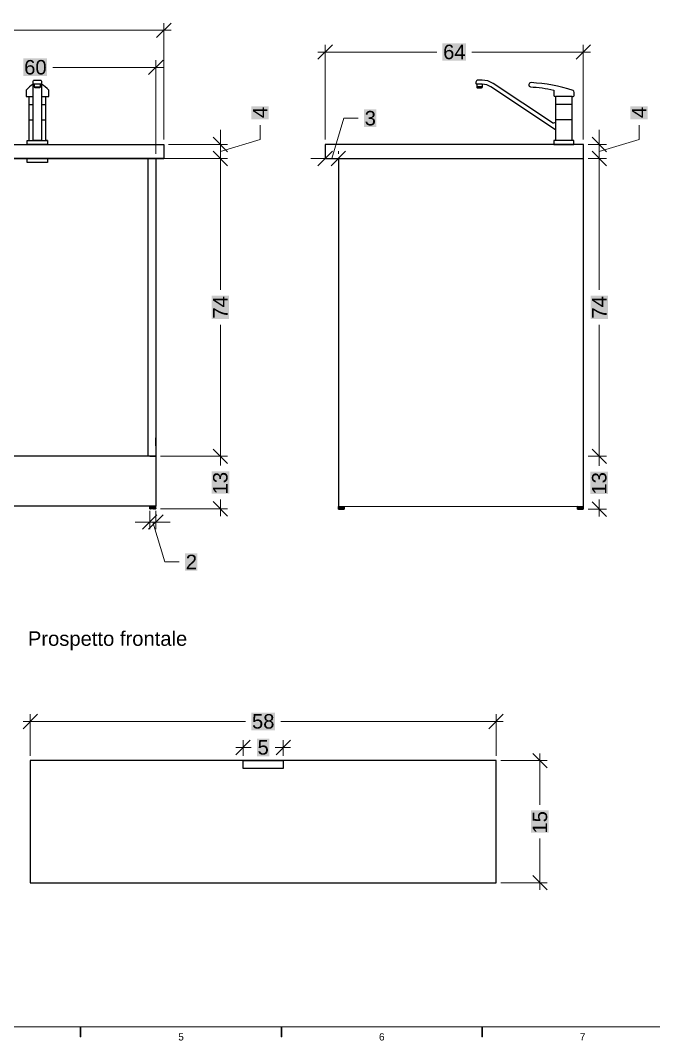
# Model space of a CAD drawing. Header units: centimetres. Extents: x -2268 to 4168, y -1681 to 1458.
# Drawn here: x 2051.8 to 2208.7, y -172.5 to 80.1 of the extents above; entities that cross this region are included whole.
import ezdxf

# ---------------------------------------------------------------- set-up
doc = ezdxf.new("R2010")
doc.units = ezdxf.units.CM
for name, color, linetype in [('PDF72_Geometry', 7, 'Continuous'), ('PDF72_Solid Fills', 7, 'Continuous'), ('PDF72_Text', 7, 'Continuous')]:
    doc.layers.add(name, color=color, linetype=linetype)
doc.styles.add('PDF Arial', font='Arial.ttf')

msp = doc.modelspace()

# ---------------------------------------------------------------- linework, layer by layer
at = {"layer": 'PDF72_Geometry', "lineweight": 9}
for points in [[(1861.7606, -169.1236), (2415.0231, -169.1236), (2415.0231, 229.7153), (1861.7606, 229.7153)], [(2099.5832, 47.6991), (2103.1639, 44.1078)], [(2197.0734, 45.8982), (2192.5238, 45.8982)], [(2193.4927, 47.6991), (2197.0734, 44.1078)], [(2099.5832, -26.0426), (2103.1639, -29.6233)], [(2193.4927, -26.0426), (2197.0734, -29.6233)], [(2103.1639, -27.8329), (2086.5557, -27.8329)], [(2197.0734, -27.8329), (2192.5238, -27.8329)]]:
    msp.add_lwpolyline(points, close=True, dxfattribs=at)
for points in [[(2085.5658, 75.8604), (2089.1465, 79.4411)], [(2087.3561, 50.5847), (2087.3561, 79.4411)], [(2089.1465, 77.6507), (2001.3769, 77.6507)], [(2129.1347, 74.07), (2125.5539, 70.4787)], [(2127.3443, 50.5847), (2127.3443, 74.07)], [(2189.5329, 70.4787), (2193.1241, 74.07)], [(2191.3232, 50.5847), (2191.3232, 74.07)], [(2125.5539, 72.2691), (2154.979, 72.2691)], [(2193.1241, 72.2691), (2163.6991, 72.2691)], [(2087.156, 68.4778), (2059.8689, 68.4778)], [(2083.5753, 66.6874), (2087.156, 70.2681)], [(2085.3657, 47.0988), (2085.3657, 70.2681)], [(2128.9872, 45.8982), (2131.9782, 55.8715), (2135.5589, 55.8715)], [(2101.3736, 47.6464), (2111.2311, 50.5953), (2111.2311, 54.1865)], [(2195.2831, 47.6464), (2205.1406, 50.5953), (2205.1406, 54.1865)], [(2099.5832, 51.1745), (2103.1639, 47.5938)], [(2101.3736, 49.3841), (2101.3736, 52.9648)], [(2193.4927, 51.1745), (2197.0734, 47.5938)], [(2195.2831, 49.3841), (2195.2831, 52.9648)], [(2088.5462, 49.3841), (2103.1639, 49.3841)], [(2101.3736, 49.3841), (2101.3736, 45.8982), (2101.3736, 49.3841)], [(2192.5238, 49.3841), (2197.0734, 49.3841)], [(2195.2831, 49.3841), (2195.2831, 45.8982), (2195.2831, 49.3841)], [(2088.5462, 45.8982), (2103.1639, 45.8982), (2086.5557, 45.8982)], [(2101.3736, 47.6991), (2101.3736, 13.3664)], [(2101.3736, 45.8982), (2101.3736, 42.3175)], [(2127.3443, 45.8982), (2123.7636, 45.8982)], [(2125.5539, 44.1078), (2129.1347, 47.6991)], [(2127.3443, 47.0988), (2127.3443, 47.6991)], [(2130.6301, 45.8982), (2127.3443, 45.8982), (2130.6301, 45.8982)], [(2132.4205, 47.6991), (2128.8398, 44.1078)], [(2130.6301, 47.0988), (2130.6301, 47.6991)], [(2130.6301, 45.8982), (2134.2108, 45.8982)], [(2195.2831, 47.6991), (2195.2831, 13.3664)], [(2195.2831, 45.8982), (2195.2831, 42.3175)], [(2101.3736, -29.6233), (2101.3736, 4.6989)], [(2195.2831, -29.6233), (2195.2831, 4.6989)], [(2101.3736, -26.0426), (2101.3736, -30.1499)], [(2195.2831, -26.0426), (2195.2831, -30.192)], [(2099.5832, -39.049), (2103.1639, -42.6297)], [(2101.3736, -42.6297), (2101.3736, -38.5224)], [(2193.4927, -39.1438), (2197.0734, -42.7245)], [(2195.2831, -42.7245), (2195.2831, -38.5751)], [(2082.0799, -45.9155), (2085.6606, -42.3348)], [(2087.156, -42.3348), (2083.5753, -45.9155)], [(2083.8702, -41.3659), (2083.8702, -45.9155)], [(2085.3657, -41.3659), (2085.3657, -45.9155)], [(2086.5557, -40.8393), (2103.1639, -40.8393)], [(2192.5238, -40.9341), (2197.0734, -40.9341)], [(2083.8702, -44.1252), (2080.2895, -44.1252)], [(2085.3657, -44.1252), (2083.8702, -44.1252), (2085.3657, -44.1252)], [(2084.618, -44.1252), (2087.5773, -54.0037), (2091.158, -54.0037)], [(2085.3657, -44.1252), (2088.9464, -44.1252)], [(2056.067, -91.7065), (2052.4758, -95.2873)], [(2054.2767, -101.9853), (2054.2767, -91.7065)], [(2167.9117, -95.2873), (2171.4924, -91.7065)], [(2169.702, -101.9853), (2169.702, -91.7065)], [(2052.4758, -93.4969), (2107.6293, -93.4969)], [(2171.4924, -93.4969), (2116.3494, -93.4969)], [(2108.7983, -98.1518), (2105.2176, -101.7325)], [(2107.0079, -101.9853), (2107.0079, -98.1518)], [(2115.1699, -101.7325), (2118.7506, -98.1518)], [(2116.9602, -101.9853), (2116.9602, -98.1518)], [(2105.2176, -99.9422), (2109.0089, -99.9422)], [(2118.7506, -99.9422), (2114.9698, -99.9422)], [(2170.8921, -103.1859), (2182.3714, -103.1859)], [(2182.3714, -104.9762), (2178.7907, -101.3955)], [(2180.5811, -101.3955), (2180.5811, -114.1071)], [(2180.5811, -135.2227), (2180.5811, -122.5112)], [(2170.8921, -133.4324), (2182.3714, -133.4324)], [(2178.7907, -131.642), (2182.3714, -135.2227)]]:
    msp.add_lwpolyline(points, dxfattribs=at)
at = {"layer": 'PDF72_Geometry', "lineweight": 25}
for points in [[(2057.0043, 61.2426), (2058.8368, 61.2426), (2058.8386, 62.8396, 0.09339046), (2057.0043, 64.3178), (2055.0139, 64.3178, 0.08562637), (2053.2235, 62.8329), (2053.2235, 61.2426), (2055.0139, 61.2426)], [(2056.7094, 64.3178), (2056.7094, 63.6227, -0.41486486), (2056.5199, 63.4226), (2055.5089, 63.4226, -0.41486486), (2055.3088, 63.6227), (2055.3088, 64.3178)], [(2184.4672, 55.1607, -0.41421053), (2183.9617, 54.6604), (2183.9459, 54.6604, -0.15382402), (2183.6563, 54.7552), (2168.9798, 64.4802, 0.14726543), (2166.2266, 65.3078), (2165.2103, 65.3183, 0.41421053), (2164.6996, 64.8128), (2164.6996, 64.5074, 0.41418935), (2164.9049, 64.3178)], [(2184.4567, 53.028), (2168.4273, 63.6461, 0.14727452), (2166.2266, 64.3073), (2164.8997, 64.3073), (2164.9102, 63.628, 0.41486486), (2165.0998, 63.4226), (2166.1055, 63.4332, 0.41418935), (2166.3004, 63.6227), (2166.3004, 64.3073)], [(2188.6008, 61.2321, 0.41421053), (2189.0906, 61.7271), (2189.0906, 62.2536, 0.3087717), (2188.783, 62.7247, 0.06607958), (2178.3803, 64.6902, 0.4347889), (2177.8429, 64.1914), (2177.8429, 64.0861, 0.4014918), (2178.1988, 63.6572, -0.04358448), (2183.9828, 62.8223), (2183.9828, 61.6217, 0.414), (2184.383, 61.2321), (2184.4567, 61.2321)]]:
    msp.add_lwpolyline(points, format="xyb", dxfattribs=at)
msp.add_lwpolyline([(2055.1508, 65.3078), (2056.8811, 65.3149, -0.25633641), (2057.0043, 65.0656), (2057.0043, 64.9708), (2057.0043, 50.3846), (2055.0139, 50.3846), (2055.0139, 64.9708), (2055.0139, 65.0656, -0.25316523)], format="xyb", close=True, dxfattribs=at)
for points in [[(2055.3088, 63.6859), (2056.7094, 63.6859)], [(2166.3004, 63.6754), (2164.8997, 63.6754)], [(2178.1904, 63.6543), (2178.1904, 63.6543)], [(2053.5289, 50.3846), (2054.0028, 50.3846), (2054.0028, 61.2426)], [(2058.0575, 61.2426), (2058.0575, 50.3846)], [(2188.5219, 50.3741), (2188.5219, 61.2321), (2188.5956, 61.2321), (2184.4567, 61.2321), (2184.4567, 50.3741)], [(2054.0028, 59.2522), (2055.0139, 59.2522)], [(2057.0043, 59.2522), (2058.0575, 59.2522)], [(2188.5219, 59.2416), (2184.4567, 59.2416)], [(2054.0028, 55.4608), (2055.0139, 55.4608)], [(2057.0043, 55.4608), (2058.0575, 55.4608)], [(2188.5219, 55.4503), (2184.4567, 55.4503)], [(2184.4567, 55.1554), (2184.4567, 55.1554)], [(2058.4998, 50.3846), (2058.0259, 50.3846)], [(2191.3338, -40.2812), (2191.3338, 49.3841), (2127.3443, 49.3841), (2127.3443, 45.8982), (2191.3338, 45.8982)], [(1904.2553, 45.9087), (2087.3561, 45.9087)], [(2083.8807, -27.8329), (2085.3657, -27.8329), (1906.2457, -27.8329), (1908.2362, -27.8329), (1908.2362, 45.9087)], [(2085.3657, 45.9087), (2085.3657, -40.1759), (1906.2457, -40.1759), (1906.2457, 45.9087)], [(2058.4998, 45.9087), (2058.4998, 44.9082), (2053.5289, 44.9082), (2053.5289, 45.9087)], [(2083.3752, 45.9087), (2083.3752, -27.8329)], [(2130.6301, 45.8982), (2130.6301, -40.2812), (2132.1151, -40.2812)], [(2085.3657, -25.2527), (2085.3657, -23.2622)], [(2189.8383, -40.2812), (2191.3338, -40.2812), (2191.3338, -27.8435)], [(2085.313, -40.1759), (2085.313, -40.3233), (2085.313, -40.8077), (2085.313, -40.8183), (2085.3236, -40.8183), (2085.3236, -40.8077), (2085.3341, -40.8077), (2085.3341, -40.3233), (2085.3341, -40.8077), (2085.3341, -40.8183), (2085.3341, -40.8288), (2085.3236, -40.8288), (2085.3025, -40.8288), (2085.2814, -40.8288), (2085.2498, -40.8288), (2085.2077, -40.8288), (2085.1656, -40.8288), (2085.1129, -40.8288), (2085.0497, -40.8288), (2084.9971, -40.8288), (2084.9339, -40.8288), (2084.8707, -40.8288), (2084.797, -40.8288), (2084.7233, -40.8288), (2084.6601, -40.8288), (2084.5864, -40.8288), (2084.5126, -40.8288), (2084.4389, -40.8288), (2084.3757, -40.8288), (2084.3125, -40.8288), (2084.2388, -40.8288), (2084.1862, -40.8288), (2084.1335, -40.8288), (2084.0808, -40.8288), (2084.0387, -40.8288), (2083.9966, -40.8288), (2083.965, -40.8288), (2083.9439, -40.8288), (2083.9229, -40.8288), (2083.9123, -40.8288), (2083.9123, -40.8183), (2083.9123, -40.8077), (2083.9018, -40.8077), (2083.9018, -40.3233), (2083.9123, -40.3233), (2083.9229, -40.3233), (2083.9334, -40.3233), (2083.9439, -40.3233), (2083.9545, -40.3233), (2083.965, -40.3233), (2083.9755, -40.3233), (2083.9861, -40.3233), (2083.9966, -40.3233), (2084.0071, -40.3233), (2084.0177, -40.3233), (2084.0282, -40.3233), (2084.0492, -40.3233), (2084.0598, -40.3233), (2084.0703, -40.3233), (2084.0808, -40.3233), (2084.0914, -40.3233), (2084.1019, -40.3233), (2084.123, -40.3233), (2084.1335, -40.3233), (2084.144, -40.3233), (2084.1546, -40.3233)], [(2083.9123, -40.8077), (2083.9123, -40.8183), (2083.9229, -40.8183), (2083.9229, -40.8077), (2083.9229, -40.3233)], [(2083.9123, -40.3233), (2083.9123, -40.8077), (2083.9229, -40.8077)], [(2083.9334, -40.1759), (2083.9334, -40.3233), (2083.9334, -40.8077), (2083.9439, -40.8077), (2083.9545, -40.8077)], [(2083.9334, -40.8077), (2083.9334, -40.8183), (2083.9439, -40.8183), (2083.9439, -40.8077), (2083.9545, -40.8077), (2083.9545, -40.3233)], [(2083.965, -40.8077), (2083.965, -40.8183), (2083.9755, -40.8183), (2083.9861, -40.8077), (2083.9861, -40.3233)], [(2083.965, -40.3233), (2083.965, -40.8077), (2083.9755, -40.8077), (2083.9861, -40.8077)], [(2084.0071, -40.8077), (2084.0071, -40.8183), (2084.0177, -40.8183), (2084.0282, -40.8183), (2084.0282, -40.8077), (2084.0282, -40.3233)], [(2084.0071, -40.3233), (2084.0071, -40.8077), (2084.0177, -40.8077), (2084.0282, -40.8077)], [(2084.0598, -40.8077), (2084.0703, -40.8077), (2084.0703, -40.8183), (2084.0808, -40.8183), (2084.0914, -40.8183), (2084.0914, -40.8077), (2084.0914, -40.3233)], [(2084.0598, -40.3233), (2084.0598, -40.8077), (2084.0703, -40.8077), (2084.0808, -40.8077), (2084.0914, -40.8077)], [(2084.123, -40.3233), (2084.123, -40.8077), (2084.1335, -40.8077), (2084.144, -40.8077), (2084.1546, -40.8077)], [(2084.1335, -40.8183), (2084.144, -40.8183), (2084.1546, -40.8183), (2084.1546, -40.8077), (2084.1546, -40.3233), (2084.1756, -40.3233), (2084.1967, -40.3233), (2084.2072, -40.3233), (2084.2178, -40.3233), (2084.2283, -40.3233), (2084.2493, -40.3233), (2084.2704, -40.3233), (2084.2809, -40.3233), (2084.2915, -40.3233), (2084.3125, -40.3233), (2084.3336, -40.3233), (2084.3547, -40.3233), (2084.3652, -40.3233), (2084.3757, -40.3233), (2084.3863, -40.3233), (2084.3968, -40.3233), (2084.4179, -40.3233), (2084.4494, -40.3233), (2084.46, -40.3233), (2084.4705, -40.3233), (2084.481, -40.3233), (2084.5126, -40.3233), (2084.5337, -40.3233), (2084.5442, -40.3233), (2084.5548, -40.3233), (2084.5653, -40.3233), (2084.5758, -40.3233), (2084.6074, -40.3233), (2084.6285, -40.3233), (2084.639, -40.3233), (2084.6495, -40.3233), (2084.6601, -40.3233), (2084.6706, -40.3233), (2084.6917, -40.3233), (2084.7233, -40.3233), (2084.7338, -40.3233), (2084.7443, -40.3233), (2084.7549, -40.3233), (2084.7654, -40.3233), (2084.7865, -40.3233), (2084.818, -40.3233), (2084.8286, -40.3233), (2084.8391, -40.3233), (2084.8496, -40.3233), (2084.8812, -40.3233), (2084.9023, -40.3233), (2084.9128, -40.3233), (2084.9234, -40.3233), (2084.9339, -40.3233), (2084.9339, -40.8077), (2084.9339, -40.8183), (2084.9234, -40.8183), (2084.9128, -40.8183), (2084.9023, -40.8077), (2084.9023, -40.3233)], [(2084.1967, -40.3233), (2084.1967, -40.8077), (2084.1967, -40.8183), (2084.2072, -40.8183), (2084.2178, -40.8183), (2084.2283, -40.8077), (2084.2283, -40.3233)], [(2084.2704, -40.3233), (2084.2704, -40.8077), (2084.2809, -40.8183), (2084.2915, -40.8183), (2084.302, -40.8183), (2084.3125, -40.8077), (2084.3125, -40.3233)], [(2084.3547, -40.3233), (2084.3547, -40.8077), (2084.3547, -40.8183), (2084.3652, -40.8183), (2084.3757, -40.8183), (2084.3863, -40.8183), (2084.3968, -40.8077), (2084.3968, -40.3233)], [(2084.4494, -40.3233), (2084.4494, -40.8077), (2084.4494, -40.8183), (2084.46, -40.8183), (2084.4705, -40.8183), (2084.481, -40.8183), (2084.481, -40.8077), (2084.481, -40.3233)], [(2084.5337, -40.3233), (2084.5337, -40.8077), (2084.5442, -40.8183), (2084.5548, -40.8183), (2084.5653, -40.8183), (2084.5758, -40.8183), (2084.5758, -40.8077), (2084.5758, -40.3233)], [(2084.6285, -40.3233), (2084.6285, -40.8077), (2084.639, -40.8183), (2084.6495, -40.8183), (2084.6601, -40.8183), (2084.6706, -40.8183), (2084.6706, -40.8077), (2084.6706, -40.3233)], [(2084.7233, -40.3233), (2084.7233, -40.8077), (2084.7233, -40.8183), (2084.7338, -40.8183), (2084.7443, -40.8183), (2084.7549, -40.8183), (2084.7654, -40.8077), (2084.7654, -40.3233)], [(2084.818, -40.3233), (2084.818, -40.8077), (2084.818, -40.8183), (2084.8286, -40.8183), (2084.8391, -40.8183), (2084.8496, -40.8183), (2084.8496, -40.8077), (2084.8496, -40.3233)], [(2085.313, -40.8077), (2085.3236, -40.8077), (2085.3341, -40.8077), (2085.3446, -40.8077), (2085.3446, -40.3233), (2085.3341, -40.3233), (2085.3236, -40.3233), (2085.313, -40.3233), (2085.3025, -40.3233), (2085.292, -40.3233), (2085.2709, -40.3233), (2085.2604, -40.3233), (2085.2498, -40.3233), (2085.2288, -40.3233), (2085.2182, -40.3233), (2085.2077, -40.3233), (2085.1972, -40.3233), (2085.1761, -40.3233), (2085.1656, -40.3233), (2085.1551, -40.3233), (2085.1445, -40.3233), (2085.134, -40.3233), (2085.1129, -40.3233), (2085.0919, -40.3233), (2085.0813, -40.3233), (2085.0708, -40.3233), (2085.0603, -40.3233), (2085.0392, -40.3233), (2085.0181, -40.3233), (2085.0076, -40.3233), (2084.9971, -40.3233), (2084.9866, -40.3233), (2084.9655, -40.3233), (2084.9339, -40.3233)], [(2084.9866, -40.3233), (2084.9866, -40.8077), (2084.9866, -40.8183), (2084.9971, -40.8183), (2085.0076, -40.8183), (2085.0181, -40.8183), (2085.0181, -40.8077), (2085.0181, -40.3233)], [(2085.0603, -40.8077), (2085.0708, -40.8077), (2085.0813, -40.8077), (2085.0919, -40.8077), (2085.0919, -40.8183), (2085.0813, -40.8183), (2085.0708, -40.8183), (2085.0603, -40.8077), (2085.0603, -40.3233)], [(2085.0919, -40.8183), (2085.0919, -40.8077), (2085.0919, -40.3233)], [(2085.1656, -40.3233), (2085.1656, -40.8077), (2085.1551, -40.8077), (2085.1551, -40.8183), (2085.1445, -40.8183), (2085.134, -40.8077), (2085.134, -40.3233)], [(2085.2182, -40.3233), (2085.2182, -40.8077), (2085.2182, -40.8183), (2085.2077, -40.8183), (2085.1972, -40.8183), (2085.1972, -40.8077), (2085.1972, -40.3233)], [(2085.2709, -40.3233), (2085.2709, -40.8077), (2085.2604, -40.8077), (2085.2604, -40.8183), (2085.2498, -40.8183), (2085.2498, -40.8077), (2085.2498, -40.3233)], [(2085.3025, -40.3233), (2085.3025, -40.8077), (2085.3025, -40.8183), (2085.292, -40.8183), (2085.292, -40.8077), (2085.292, -40.3233)], [(2085.3446, -40.8077), (2085.3446, -40.8183), (2085.3341, -40.8183), (2085.3446, -40.8183), (2085.3446, -40.8077), (2085.3446, -40.3233)], [(2131.8413, -40.4286), (2131.8518, -40.4286), (2131.8623, -40.4286), (2131.8728, -40.4286), (2131.8939, -40.4286), (2131.915, -40.4286), (2131.9255, -40.4286), (2131.936, -40.4286), (2131.9571, -40.4286), (2131.9676, -40.4286), (2131.9782, -40.4286), (2131.9887, -40.4286), (2131.9992, -40.4286), (2132.0098, -40.4286), (2132.0203, -40.4286), (2132.0308, -40.4286), (2132.0414, -40.4286), (2132.0519, -40.4286), (2132.0624, -40.4286), (2132.0729, -40.4286), (2132.0835, -40.4286), (2132.094, -40.4286), (2132.094, -40.9131), (2132.0835, -40.9131), (2132.0835, -40.9236), (2132.0835, -40.9341), (2132.0729, -40.9341), (2132.0519, -40.9341), (2132.0308, -40.9341), (2131.9992, -40.9341), (2131.9571, -40.9341), (2131.915, -40.9341), (2131.8623, -40.9341), (2131.8097, -40.9341), (2131.757, -40.9341), (2131.6938, -40.9341), (2131.6201, -40.9341), (2131.5569, -40.9341), (2131.4832, -40.9341), (2131.42, -40.9341), (2131.3463, -40.9341), (2131.2726, -40.9341), (2131.1988, -40.9341), (2131.1356, -40.9341), (2131.0619, -40.9341), (2130.9987, -40.9341), (2130.9461, -40.9341), (2130.8829, -40.9341), (2130.8408, -40.9341), (2130.7881, -40.9341), (2130.7565, -40.9341), (2130.7144, -40.9341), (2130.6933, -40.9341), (2130.6723, -40.9341), (2130.6617, -40.9341), (2130.6617, -40.9236), (2130.6617, -40.9131), (2130.6617, -40.4286), (2130.6617, -40.9131), (2130.6723, -40.9131), (2130.6723, -40.9236), (2130.6828, -40.9236), (2130.6828, -40.9131), (2130.6828, -40.4286), (2130.6828, -40.2812), (2132.0624, -40.2812), (2132.0624, -40.4286), (2132.0624, -40.9131), (2132.0519, -40.9131)], [(2132.0624, -40.2496), (2189.8383, -40.1759)], [(2189.8804, -40.4286), (2189.8804, -40.9131), (2189.8804, -40.9236), (2189.8909, -40.9236), (2189.8909, -40.9131), (2189.8909, -40.4286), (2189.8909, -40.2812), (2191.2706, -40.2812), (2191.2706, -40.4286)], [(2083.9123, -40.8183), (2083.9018, -40.8183), (2083.9018, -40.8077)], [(2083.9123, -40.8183), (2083.9123, -40.8183)], [(2085.3341, -40.8288), (2085.3341, -40.8393), (2085.3236, -40.8393), (2085.313, -40.8393), (2085.292, -40.8393), (2085.2709, -40.8393), (2085.2393, -40.8393), (2085.1972, -40.8393), (2085.1551, -40.8393), (2085.1024, -40.8393), (2085.0392, -40.8393), (2084.976, -40.8393), (2084.9128, -40.8393), (2084.8496, -40.8393), (2084.7759, -40.8393), (2084.7022, -40.8393), (2084.6285, -40.8393), (2084.5548, -40.8393), (2084.481, -40.8393), (2084.4073, -40.8393), (2084.3441, -40.8393), (2084.2704, -40.8393), (2084.2178, -40.8393), (2084.1546, -40.8393), (2084.1019, -40.8393), (2084.0598, -40.8393), (2084.0177, -40.8393), (2083.9861, -40.8393), (2083.9545, -40.8393), (2083.9334, -40.8393), (2083.9229, -40.8393), (2083.9123, -40.8393), (2083.9123, -40.8288)], [(2084.123, -40.8077), (2084.123, -40.8077)], [(2084.1967, -40.8077), (2084.2072, -40.8077), (2084.2178, -40.8077), (2084.2283, -40.8077)], [(2084.2704, -40.8077), (2084.2809, -40.8077), (2084.2915, -40.8077), (2084.3125, -40.8077)], [(2084.3547, -40.8077), (2084.3652, -40.8077), (2084.3757, -40.8077), (2084.3863, -40.8077), (2084.3968, -40.8077)], [(2084.4494, -40.8077), (2084.46, -40.8077), (2084.4705, -40.8077), (2084.481, -40.8077)], [(2084.5337, -40.8077), (2084.5442, -40.8077), (2084.5548, -40.8077), (2084.5653, -40.8077), (2084.5758, -40.8077)], [(2084.6285, -40.8077), (2084.639, -40.8077), (2084.6495, -40.8077), (2084.6601, -40.8077), (2084.6706, -40.8077)], [(2084.7233, -40.8077), (2084.7338, -40.8077), (2084.7443, -40.8077), (2084.7549, -40.8077), (2084.7654, -40.8077)], [(2084.818, -40.8077), (2084.8286, -40.8077), (2084.8391, -40.8077), (2084.8496, -40.8077)], [(2084.9023, -40.8077), (2084.9128, -40.8077), (2084.9234, -40.8077), (2084.9339, -40.8077)], [(2084.9866, -40.8077), (2084.9971, -40.8077), (2085.0076, -40.8077), (2085.0181, -40.8077)], [(2085.134, -40.8077), (2085.1445, -40.8077), (2085.1551, -40.8077), (2085.1656, -40.8077)], [(2085.1972, -40.8077), (2085.2077, -40.8077), (2085.2182, -40.8077)], [(2085.2498, -40.8077), (2085.2604, -40.8077), (2085.2709, -40.8077)], [(2085.292, -40.8077), (2085.3025, -40.8077)], [(2085.3341, -40.8183), (2085.3341, -40.8183)], [(2130.6828, -40.9131), (2130.6723, -40.9131), (2130.6617, -40.9131), (2130.6512, -40.9131), (2130.6512, -40.4286), (2130.6617, -40.4286), (2130.6723, -40.4286), (2130.6828, -40.4286), (2130.6933, -40.4286), (2130.7038, -40.4286), (2130.7144, -40.4286), (2130.7249, -40.4286), (2130.7354, -40.4286), (2130.746, -40.4286), (2130.7565, -40.4286), (2130.767, -40.4286), (2130.7776, -40.4286), (2130.7881, -40.4286), (2130.7986, -40.4286), (2130.8197, -40.4286), (2130.8408, -40.4286), (2130.8513, -40.4286), (2130.8618, -40.4286), (2130.8829, -40.4286), (2130.9039, -40.4286), (2130.9145, -40.4286), (2130.925, -40.4286), (2130.9355, -40.4286), (2130.9566, -40.4286), (2130.9777, -40.4286), (2130.9882, -40.4286), (2130.9987, -40.4286), (2131.0093, -40.4286), (2131.0303, -40.4286), (2131.0619, -40.4286)], [(2130.6512, -40.9131), (2130.6617, -40.9131), (2130.6617, -40.9236), (2130.6512, -40.9236), (2130.6512, -40.9131), (2130.6512, -40.4286)], [(2130.6617, -40.9236), (2130.6617, -40.9236)], [(2130.6617, -40.9341), (2130.6617, -40.9447), (2130.6723, -40.9447), (2130.6828, -40.9447), (2130.7038, -40.9447), (2130.7249, -40.9447), (2130.7565, -40.9447), (2130.7986, -40.9447), (2130.8408, -40.9447), (2130.8934, -40.9447), (2130.9566, -40.9447), (2131.0198, -40.9447), (2131.083, -40.9447), (2131.1462, -40.9447), (2131.2199, -40.9447), (2131.2936, -40.9447), (2131.3673, -40.9447), (2131.4411, -40.9447), (2131.5148, -40.9447), (2131.5885, -40.9447), (2131.6622, -40.9447), (2131.7254, -40.9447), (2131.7886, -40.9447), (2131.8413, -40.9447), (2131.8939, -40.9447), (2131.9466, -40.9447), (2131.9782, -40.9447), (2132.0098, -40.9447), (2132.0414, -40.9447), (2132.0624, -40.9447), (2132.0729, -40.9447), (2132.0835, -40.9447), (2132.0835, -40.9341)], [(2130.6933, -40.4286), (2130.6933, -40.9131), (2130.7038, -40.9131), (2130.7038, -40.9236), (2130.7144, -40.9236), (2130.7144, -40.9131), (2130.7144, -40.4286)], [(2130.7144, -40.9131), (2130.7038, -40.9131), (2130.6933, -40.9131)], [(2130.7354, -40.4286), (2130.7354, -40.9131), (2130.7354, -40.9236), (2130.746, -40.9236), (2130.7565, -40.9131), (2130.7565, -40.4286)], [(2130.7565, -40.9131), (2130.746, -40.9131), (2130.7354, -40.9131)], [(2130.7776, -40.4286), (2130.7776, -40.9131), (2130.7776, -40.9236), (2130.7881, -40.9236), (2130.7986, -40.9236), (2130.7986, -40.9131), (2130.7986, -40.4286)], [(2130.7986, -40.9131), (2130.7881, -40.9131), (2130.7776, -40.9131)], [(2130.8408, -40.4286), (2130.8408, -40.9131), (2130.8408, -40.9236), (2130.8513, -40.9236), (2130.8618, -40.9236), (2130.8618, -40.9131), (2130.8618, -40.4286)], [(2130.8618, -40.9131), (2130.8513, -40.9131), (2130.8408, -40.9131)], [(2130.9355, -40.9131), (2130.925, -40.9131), (2130.9145, -40.9131), (2130.9039, -40.9131), (2130.9039, -40.9236), (2130.9145, -40.9236), (2130.925, -40.9236), (2130.9355, -40.9131), (2130.9355, -40.4286)], [(2130.9039, -40.9131), (2130.9039, -40.4286)], [(2131.0093, -40.4286), (2131.0093, -40.9131), (2130.9987, -40.9236), (2130.9882, -40.9236), (2130.9777, -40.9131), (2130.9777, -40.4286)], [(2131.0093, -40.9131), (2130.9987, -40.9131), (2130.9882, -40.9131), (2130.9777, -40.9131)], [(2131.8728, -40.9131), (2131.8623, -40.9236), (2131.8518, -40.9236), (2131.8518, -40.9131), (2131.8413, -40.9131), (2131.8413, -40.4286), (2131.8202, -40.4286), (2131.7991, -40.4286), (2131.7886, -40.4286), (2131.7781, -40.4286), (2131.7675, -40.4286), (2131.7465, -40.4286), (2131.7254, -40.4286), (2131.7149, -40.4286), (2131.7043, -40.4286), (2131.6938, -40.4286), (2131.6622, -40.4286), (2131.6412, -40.4286), (2131.6306, -40.4286), (2131.6201, -40.4286), (2131.6096, -40.4286), (2131.599, -40.4286), (2131.578, -40.4286), (2131.5464, -40.4286), (2131.5358, -40.4286), (2131.5253, -40.4286), (2131.5148, -40.4286), (2131.4832, -40.4286), (2131.4621, -40.4286), (2131.4516, -40.4286), (2131.4411, -40.4286), (2131.4305, -40.4286), (2131.42, -40.4286), (2131.3884, -40.4286), (2131.3673, -40.4286), (2131.3568, -40.4286), (2131.3463, -40.4286), (2131.3357, -40.4286), (2131.3252, -40.4286), (2131.3041, -40.4286), (2131.2726, -40.4286), (2131.262, -40.4286), (2131.2515, -40.4286), (2131.241, -40.4286), (2131.2304, -40.4286), (2131.2094, -40.4286), (2131.1778, -40.4286), (2131.1672, -40.4286), (2131.1567, -40.4286), (2131.1462, -40.4286), (2131.1251, -40.4286), (2131.0935, -40.4286), (2131.083, -40.4286), (2131.0725, -40.4286), (2131.0619, -40.4286), (2131.0619, -40.9131), (2131.0725, -40.9236), (2131.083, -40.9236), (2131.0935, -40.9131), (2131.0935, -40.4286)], [(2131.0935, -40.9131), (2131.083, -40.9131), (2131.0725, -40.9131), (2131.0619, -40.9131)], [(2131.1778, -40.4286), (2131.1778, -40.9131), (2131.1672, -40.9236), (2131.1567, -40.9236), (2131.1462, -40.9131), (2131.1462, -40.4286)], [(2131.1778, -40.9131), (2131.1672, -40.9131), (2131.1567, -40.9131), (2131.1462, -40.9131)], [(2131.2726, -40.4286), (2131.2726, -40.9131), (2131.262, -40.9236), (2131.2515, -40.9236), (2131.241, -40.9131), (2131.2304, -40.9131), (2131.2304, -40.4286)], [(2131.2726, -40.9131), (2131.262, -40.9131), (2131.2515, -40.9131), (2131.241, -40.9131), (2131.2304, -40.9131)], [(2131.3673, -40.4286), (2131.3673, -40.9131), (2131.3568, -40.9236), (2131.3463, -40.9236), (2131.3357, -40.9236), (2131.3357, -40.9131), (2131.3252, -40.9131), (2131.3252, -40.4286)], [(2131.3673, -40.9131), (2131.3568, -40.9131), (2131.3463, -40.9131), (2131.3357, -40.9131), (2131.3252, -40.9131)], [(2131.4621, -40.4286), (2131.4621, -40.9131), (2131.4516, -40.9236), (2131.4411, -40.9236), (2131.42, -40.9131), (2131.42, -40.4286)], [(2131.4621, -40.9131), (2131.4516, -40.9131), (2131.4411, -40.9131), (2131.4305, -40.9131), (2131.42, -40.9131)], [(2131.5464, -40.4286), (2131.5464, -40.9131), (2131.5358, -40.9236), (2131.5253, -40.9236), (2131.5148, -40.9131), (2131.5148, -40.4286)], [(2131.5464, -40.9131), (2131.5358, -40.9131), (2131.5253, -40.9131), (2131.5148, -40.9131)], [(2131.6412, -40.4286), (2131.6412, -40.9131), (2131.6306, -40.9236), (2131.6201, -40.9236), (2131.6096, -40.9131), (2131.599, -40.9131), (2131.599, -40.4286)], [(2131.6412, -40.9131), (2131.6201, -40.9131), (2131.599, -40.9131)], [(2131.7254, -40.4286), (2131.7254, -40.9131), (2131.7149, -40.9236), (2131.7043, -40.9236), (2131.6938, -40.9131), (2131.6938, -40.4286)], [(2131.7254, -40.9131), (2131.7149, -40.9131), (2131.7043, -40.9131), (2131.6938, -40.9131)], [(2131.7991, -40.4286), (2131.7991, -40.9131), (2131.7886, -40.9236), (2131.7781, -40.9236), (2131.7781, -40.9131), (2131.7675, -40.9131), (2131.7675, -40.4286)], [(2131.7991, -40.9131), (2131.7886, -40.9131), (2131.7781, -40.9131), (2131.7675, -40.9131)], [(2131.8728, -40.4286), (2131.8728, -40.9131), (2131.8623, -40.9131), (2131.8518, -40.9131), (2131.8413, -40.9131)], [(2131.8728, -40.9131), (2131.8728, -40.9131)], [(2131.936, -40.9131), (2131.936, -40.9236), (2131.9255, -40.9236), (2131.915, -40.9236), (2131.915, -40.9131), (2131.915, -40.4286)], [(2131.936, -40.4286), (2131.936, -40.9131), (2131.9255, -40.9131), (2131.915, -40.9131)], [(2131.9887, -40.9131), (2131.9887, -40.9236), (2131.9782, -40.9236), (2131.9676, -40.9236), (2131.9676, -40.9131), (2131.9676, -40.4286)], [(2131.9887, -40.4286), (2131.9887, -40.9131), (2131.9782, -40.9131), (2131.9676, -40.9131)], [(2132.0308, -40.9131), (2132.0308, -40.9236), (2132.0203, -40.9236), (2132.0098, -40.9131), (2132.0098, -40.4286)], [(2132.0308, -40.4286), (2132.0308, -40.9131), (2132.0203, -40.9131), (2132.0098, -40.9131)], [(2132.0624, -40.9131), (2132.0624, -40.9236), (2132.0519, -40.9236), (2132.0519, -40.9131), (2132.0519, -40.4286)], [(2132.0835, -40.9131), (2132.0835, -40.9236), (2132.0729, -40.9236), (2132.0729, -40.9131), (2132.0729, -40.4286)], [(2132.0835, -40.4286), (2132.0835, -40.9131), (2132.0729, -40.9131)], [(2132.0835, -40.9236), (2132.094, -40.9236), (2132.094, -40.9131)], [(2132.0835, -40.9236), (2132.0835, -40.9236)], [(2189.8699, -40.9131), (2189.8594, -40.9131), (2189.8594, -40.4286), (2189.8699, -40.4286), (2189.8804, -40.4286), (2189.8909, -40.4286), (2189.9015, -40.4286), (2189.912, -40.4286), (2189.9225, -40.4286), (2189.9331, -40.4286), (2189.9436, -40.4286), (2189.9541, -40.4286), (2189.9647, -40.4286), (2189.9752, -40.4286), (2189.9857, -40.4286), (2189.9963, -40.4286), (2190.0173, -40.4286), (2190.0279, -40.4286), (2190.0489, -40.4286), (2190.0595, -40.4286), (2190.07, -40.4286), (2190.091, -40.4286), (2190.1121, -40.4286), (2190.1226, -40.4286), (2190.1332, -40.4286), (2190.1437, -40.4286), (2190.1648, -40.4286), (2190.1858, -40.4286), (2190.1964, -40.4286), (2190.2069, -40.4286), (2190.2174, -40.4286), (2190.249, -40.4286), (2190.2701, -40.4286)], [(2189.8594, -40.9131), (2189.8699, -40.9131), (2189.8699, -40.9236), (2189.8699, -40.9131), (2189.8594, -40.9131), (2189.8594, -40.4286)], [(2189.8699, -40.4286), (2189.8699, -40.9131), (2189.8699, -40.9236), (2189.8699, -40.9341), (2189.8804, -40.9341), (2189.9015, -40.9341), (2189.9331, -40.9341), (2189.9647, -40.9341), (2189.9963, -40.9341), (2190.0489, -40.9341), (2190.091, -40.9341), (2190.1542, -40.9341), (2190.2069, -40.9341), (2190.2701, -40.9341), (2190.3438, -40.9341), (2190.407, -40.9341), (2190.4807, -40.9341), (2190.5544, -40.9341), (2190.6282, -40.9341), (2190.6913, -40.9341), (2190.7651, -40.9341), (2190.8388, -40.9341), (2190.902, -40.9341), (2190.9652, -40.9341), (2191.0178, -40.9341), (2191.081, -40.9341), (2191.1231, -40.9341), (2191.1653, -40.9341), (2191.2074, -40.9341), (2191.239, -40.9341), (2191.26, -40.9341), (2191.2811, -40.9341), (2191.2916, -40.9341), (2191.2916, -40.9236), (2191.2916, -40.9131), (2191.3022, -40.9131), (2191.3022, -40.4286), (2191.2916, -40.4286), (2191.2811, -40.4286), (2191.2706, -40.4286), (2191.26, -40.4286), (2191.2495, -40.4286), (2191.239, -40.4286), (2191.2179, -40.4286), (2191.2074, -40.4286), (2191.1969, -40.4286), (2191.1863, -40.4286), (2191.1758, -40.4286), (2191.1653, -40.4286), (2191.1442, -40.4286), (2191.1231, -40.4286), (2191.1021, -40.4286), (2191.081, -40.4286), (2191.0705, -40.4286), (2191.0599, -40.4286), (2191.0494, -40.4286)], [(2189.8699, -40.9236), (2189.8699, -40.9236)], [(2189.8699, -40.9341), (2189.8699, -40.9447), (2189.8804, -40.9447), (2189.8909, -40.9447), (2189.912, -40.9447), (2189.9436, -40.9447), (2189.9647, -40.9447), (2190.0068, -40.9447), (2190.0489, -40.9447), (2190.1016, -40.9447), (2190.1648, -40.9447), (2190.228, -40.9447), (2190.2911, -40.9447), (2190.3649, -40.9447), (2190.4281, -40.9447), (2190.5018, -40.9447), (2190.5755, -40.9447), (2190.6492, -40.9447), (2190.7229, -40.9447), (2190.7967, -40.9447), (2190.8704, -40.9447), (2190.9336, -40.9447), (2190.9968, -40.9447), (2191.0494, -40.9447), (2191.1021, -40.9447), (2191.1547, -40.9447), (2191.1863, -40.9447), (2191.2179, -40.9447), (2191.2495, -40.9447), (2191.2706, -40.9447), (2191.2811, -40.9447), (2191.2916, -40.9447), (2191.2916, -40.9341), (2191.3022, -40.9341)], [(2189.8909, -40.9131), (2189.8804, -40.9131)], [(2189.9015, -40.4286), (2189.9015, -40.9131), (2189.912, -40.9131), (2189.912, -40.9236), (2189.9225, -40.9236), (2189.9225, -40.9131), (2189.9225, -40.4286)], [(2189.9225, -40.9131), (2189.912, -40.9131), (2189.9015, -40.9131)], [(2189.9436, -40.4286), (2189.9436, -40.9131), (2189.9436, -40.9236), (2189.9541, -40.9236), (2189.9647, -40.9236), (2189.9647, -40.9131), (2189.9647, -40.4286)], [(2189.9647, -40.9131), (2189.9541, -40.9131), (2189.9436, -40.9131)], [(2189.9857, -40.4286), (2189.9857, -40.9131), (2189.9963, -40.9131), (2189.9963, -40.9236), (2190.0068, -40.9236), (2190.0068, -40.9131), (2190.0173, -40.9131), (2190.0173, -40.4286)], [(2190.0173, -40.9131), (2189.9963, -40.9131), (2189.9857, -40.9131)], [(2190.0489, -40.4286), (2190.0489, -40.9131), (2190.0489, -40.9236), (2190.0595, -40.9236), (2190.07, -40.9236), (2190.07, -40.9131), (2190.07, -40.4286)], [(2190.07, -40.9131), (2190.0595, -40.9131), (2190.0489, -40.9131)], [(2190.1437, -40.9131), (2190.1332, -40.9131), (2190.1226, -40.9131), (2190.1121, -40.9131), (2190.1226, -40.9236), (2190.1332, -40.9236), (2190.1437, -40.9131), (2190.1437, -40.4286)], [(2190.1121, -40.9131), (2190.1121, -40.4286)], [(2190.2174, -40.4286), (2190.2174, -40.9131), (2190.2069, -40.9236), (2190.1964, -40.9236), (2190.1858, -40.9131), (2190.1858, -40.4286)], [(2190.2174, -40.9131), (2190.2069, -40.9131), (2190.1964, -40.9131), (2190.1858, -40.9131)], [(2191.081, -40.9131), (2191.0705, -40.9236), (2191.0599, -40.9236), (2191.0599, -40.9131), (2191.0494, -40.9131), (2191.0494, -40.4286), (2191.0284, -40.4286), (2191.0178, -40.4286), (2191.0073, -40.4286), (2190.9968, -40.4286), (2190.9757, -40.4286), (2190.9546, -40.4286), (2190.9336, -40.4286), (2190.923, -40.4286), (2190.9125, -40.4286), (2190.902, -40.4286), (2190.8704, -40.4286), (2190.8493, -40.4286), (2190.8388, -40.4286), (2190.8283, -40.4286), (2190.8177, -40.4286), (2190.8072, -40.4286), (2190.7861, -40.4286), (2190.7651, -40.4286), (2190.7545, -40.4286), (2190.744, -40.4286), (2190.7335, -40.4286), (2190.7229, -40.4286), (2190.6913, -40.4286), (2190.6703, -40.4286), (2190.6597, -40.4286), (2190.6492, -40.4286), (2190.6387, -40.4286), (2190.6282, -40.4286), (2190.6071, -40.4286), (2190.5755, -40.4286), (2190.565, -40.4286), (2190.5544, -40.4286), (2190.5439, -40.4286), (2190.5334, -40.4286), (2190.5123, -40.4286), (2190.4807, -40.4286), (2190.4702, -40.4286), (2190.4596, -40.4286), (2190.4491, -40.4286), (2190.4386, -40.4286), (2190.4175, -40.4286), (2190.3965, -40.4286), (2190.3859, -40.4286), (2190.3754, -40.4286), (2190.3649, -40.4286), (2190.3543, -40.4286), (2190.3333, -40.4286), (2190.3017, -40.4286), (2190.2911, -40.4286), (2190.2806, -40.4286), (2190.2701, -40.4286), (2190.2701, -40.9131), (2190.2806, -40.9236), (2190.2911, -40.9236), (2190.3017, -40.9131), (2190.3017, -40.4286)], [(2190.3017, -40.9131), (2190.2911, -40.9131), (2190.2806, -40.9131), (2190.2701, -40.9131)], [(2190.3859, -40.4286), (2190.3859, -40.9131), (2190.3754, -40.9236), (2190.3649, -40.9236), (2190.3543, -40.9131), (2190.3543, -40.4286)], [(2190.3965, -40.9131), (2190.3859, -40.9131), (2190.3754, -40.9131), (2190.3649, -40.9131), (2190.3543, -40.9131)], [(2190.4807, -40.4286), (2190.4807, -40.9131), (2190.4702, -40.9236), (2190.4596, -40.9236), (2190.4491, -40.9131), (2190.4386, -40.9131), (2190.4386, -40.4286)], [(2190.4807, -40.9131), (2190.4702, -40.9131), (2190.4596, -40.9131), (2190.4491, -40.9131), (2190.4386, -40.9131)], [(2190.5755, -40.4286), (2190.5755, -40.9131), (2190.565, -40.9236), (2190.5544, -40.9236), (2190.5439, -40.9236), (2190.5439, -40.9131), (2190.5334, -40.9131), (2190.5334, -40.4286)], [(2190.5755, -40.9131), (2190.565, -40.9131), (2190.5544, -40.9131), (2190.5439, -40.9131), (2190.5334, -40.9131)], [(2190.6703, -40.4286), (2190.6703, -40.9131), (2190.6597, -40.9236), (2190.6492, -40.9236), (2190.6387, -40.9131), (2190.6282, -40.9131), (2190.6282, -40.4286)], [(2190.6703, -40.9131), (2190.6597, -40.9131), (2190.6492, -40.9131), (2190.6387, -40.9131), (2190.6282, -40.9131)], [(2190.7651, -40.4286), (2190.7651, -40.9131), (2190.7545, -40.9131), (2190.744, -40.9236), (2190.7335, -40.9236), (2190.7229, -40.9131), (2190.7229, -40.4286)], [(2190.7651, -40.9131), (2190.7545, -40.9131), (2190.744, -40.9131), (2190.7335, -40.9131), (2190.7229, -40.9131)], [(2190.8493, -40.4286), (2190.8493, -40.9131), (2190.8388, -40.9236), (2190.8283, -40.9236), (2190.8177, -40.9131), (2190.8072, -40.9131), (2190.8072, -40.4286)], [(2190.8493, -40.9131), (2190.8388, -40.9131), (2190.8283, -40.9131), (2190.8072, -40.9131)], [(2190.9336, -40.4286), (2190.9336, -40.9131), (2190.923, -40.9236), (2190.9125, -40.9236), (2190.902, -40.9131), (2190.902, -40.4286)], [(2190.9336, -40.9131), (2190.923, -40.9131), (2190.9125, -40.9131), (2190.902, -40.9131)], [(2191.0073, -40.4286), (2191.0073, -40.9131), (2191.0073, -40.9236), (2190.9968, -40.9236), (2190.9862, -40.9236), (2190.9862, -40.9131), (2190.9757, -40.9131), (2190.9757, -40.4286)], [(2191.0178, -40.9131), (2191.0073, -40.9131), (2190.9968, -40.9131), (2190.9757, -40.9131)], [(2191.081, -40.4286), (2191.081, -40.9131), (2191.0705, -40.9131), (2191.0599, -40.9131), (2191.0494, -40.9131)], [(2191.081, -40.9131), (2191.081, -40.9131)], [(2191.1442, -40.9131), (2191.1442, -40.9236), (2191.1337, -40.9236), (2191.1231, -40.9236), (2191.1231, -40.9131), (2191.1231, -40.4286)], [(2191.1442, -40.4286), (2191.1442, -40.9131), (2191.1231, -40.9131)], [(2191.1969, -40.9131), (2191.1969, -40.9236), (2191.1863, -40.9236), (2191.1758, -40.9131), (2191.1758, -40.4286)], [(2191.1969, -40.4286), (2191.1969, -40.9131), (2191.1863, -40.9131), (2191.1758, -40.9131)], [(2191.239, -40.9131), (2191.239, -40.9236), (2191.2284, -40.9236), (2191.2179, -40.9131), (2191.2179, -40.4286)], [(2191.239, -40.4286), (2191.239, -40.9131), (2191.2179, -40.9131)], [(2191.2916, -40.4286), (2191.2916, -40.9131), (2191.2811, -40.9131), (2191.2706, -40.9131), (2191.2706, -40.9236), (2191.26, -40.9236), (2191.26, -40.9131), (2191.26, -40.4286)], [(2191.2916, -40.9236), (2191.3022, -40.9236), (2191.3022, -40.9131), (2191.2916, -40.9131), (2191.2916, -40.9236), (2191.2811, -40.9236), (2191.2811, -40.9131), (2191.2811, -40.4286), (2191.2811, -40.9131), (2191.2706, -40.9131), (2191.26, -40.9131)], [(2191.2916, -40.9236), (2191.2916, -40.9236)]]:
    msp.add_lwpolyline(points, dxfattribs=at)
for points in [[(1904.2553, 45.9087), (1904.2553, 49.3841), (2087.3561, 49.3841), (2087.3561, 45.9087)], [(2053.5289, 50.3847), (2058.4998, 50.3847), (2058.4998, 49.3842), (2053.5289, 49.3842)], [(2188.9642, 50.3742), (2183.9828, 50.3742), (2183.9828, 49.3842), (2188.9642, 49.3842)], [(2026.6525, 45.9088), (2085.3657, 45.9088), (2085.3657, -27.8328), (2026.6525, -27.8328)], [(2054.2661, -133.4429), (2169.702, -133.4429), (2169.702, -103.1858), (2054.2661, -103.1858)], [(2107.0079, -103.1858), (2116.9602, -103.1858), (2116.9602, -105.1763), (2107.0079, -105.1763)]]:
    msp.add_lwpolyline(points, close=True, dxfattribs=at)
at = {"layer": 'PDF72_Geometry', "lineweight": 0}
for points in [[(2066.8302, -169.1237), (2066.6512, -169.1237), (2066.8302, -171.6091)], [(2066.6512, -169.1237), (2066.8302, -171.6091), (2066.6512, -171.6091)], [(2116.5916, -169.1237), (2116.4126, -169.1237), (2116.5916, -171.6091)], [(2116.4126, -169.1237), (2116.5916, -171.6091), (2116.4126, -171.6091)], [(2166.3425, -169.1237), (2166.1635, -169.1237), (2166.3425, -171.6091)], [(2166.1635, -169.1237), (2166.3425, -171.6091), (2166.1635, -171.6091)]]:
    msp.add_lwpolyline(points, close=True, dxfattribs=at)
at = {"layer": 'PDF72_Solid Fills', "color": 7, "true_color": 0xffffff, "transparency": 33554559}
for points in [[(2156.4113, 74.4597), (2156.4113, 70.0891), (2162.2668, 74.4597)], [(2156.4113, 70.0891), (2162.2668, 74.4597), (2162.2668, 70.0891)], [(2052.5811, 70.6683), (2052.5811, 66.2977), (2058.4366, 70.6683)], [(2052.5811, 66.2977), (2058.4366, 70.6683), (2058.4366, 66.2977)], [(2109.0721, 55.6188), (2113.3795, 55.6188), (2109.0721, 58.8098)], [(2113.3795, 55.6188), (2109.0721, 58.8098), (2113.3795, 58.8098)], [(2202.9921, 55.6188), (2207.289, 55.6188), (2202.9921, 58.8098)], [(2207.289, 55.6188), (2202.9921, 58.8098), (2207.289, 58.8098)], [(2136.9912, 58.0621), (2136.9912, 53.681), (2140.0558, 58.0621)], [(2136.9912, 53.681), (2140.0558, 58.0621), (2140.0558, 53.681)], [(2099.2252, 6.1312), (2103.522, 6.1312), (2099.2252, 11.9341)], [(2103.522, 6.1312), (2099.2252, 11.9341), (2103.522, 11.9341)], [(2193.1347, 6.1312), (2197.4315, 6.1312), (2193.1347, 11.9341)], [(2197.4315, 6.1312), (2193.1347, 11.9341), (2197.4315, 11.9341)], [(2099.183, -37.0901), (2103.5641, -37.0901), (2099.183, -31.5821)], [(2103.5641, -37.0901), (2099.183, -31.5821), (2103.5641, -31.5821)], [(2193.0925, -37.1428), (2197.4736, -37.1428), (2193.0925, -31.6243)], [(2197.4736, -37.1428), (2193.0925, -31.6243), (2197.4736, -31.6243)], [(2092.5903, -51.8448), (2092.5903, -56.1522), (2095.6866, -51.8448)], [(2092.5903, -56.1522), (2095.6866, -51.8448), (2095.6866, -56.1522)], [(2109.0616, -91.3063), (2109.0616, -95.6875), (2114.9171, -91.3063)], [(2109.0616, -95.6875), (2114.9171, -91.3063), (2114.9171, -95.6875)], [(2110.4412, -97.7622), (2110.4412, -102.1222), (2113.5375, -97.7622)], [(2110.4412, -102.1222), (2113.5375, -97.7622), (2113.5375, -102.1222)], [(2178.3905, -121.0789), (2182.7611, -121.0789), (2178.3905, -115.5394)], [(2182.7611, -121.0789), (2178.3905, -115.5394), (2182.7611, -115.5394)]]:
    msp.add_solid(points, dxfattribs=at)
at = {"layer": 'PDF72_Solid Fills', "transparency": 33554559}
for points in [[(2066.6512, -169.1238), (2066.8302, -171.6089), (2066.8302, -169.1238)], [(2066.6512, -171.6089), (2066.8302, -171.6089), (2066.6512, -169.1238)], [(2116.4126, -169.1238), (2116.5916, -171.6089), (2116.5916, -169.1238)], [(2116.4126, -171.6089), (2116.5916, -171.6089), (2116.4126, -169.1238)], [(2166.1636, -169.1238), (2166.3422, -171.6089), (2166.3422, -169.1238)], [(2166.1636, -171.6089), (2166.3422, -171.6089), (2166.1636, -169.1238)]]:
    msp.add_solid(points, dxfattribs=at)

# ---------------------------------------------------------------- texts
at = {"layer": 'PDF72_Text', "attachment_point": 7, "style": 'PDF Arial'}
for s, insert, char_height in [('64', (2156.5798, 70.4493), 3.58238), ('60', (2052.7496, 66.6579), 3.58238), ('3', (2137.1386, 54.0492), 3.5824), ('2', (2092.8009, -55.7941), 3.5824), ('Prospetto frontale', (2053.6645, -75.8505), 3.582376), ('58', (2109.209, -95.3168), 3.58238), ('5', (2110.5887, -101.762), 3.5824), ('5', (2090.928, -172.5301), 1.7912), ('6', (2140.6785, -172.5301), 1.7912), ('7', (2190.439, -172.4995), 1.7912)]:
    msp.add_mtext(s, dxfattribs=dict(at, insert=insert, char_height=char_height))
at = {"layer": 'PDF72_Text', "attachment_point": 7, "rotation": 90, "style": 'PDF Arial'}
for s, insert, char_height in [('4', (2113.0214, 55.9137), 3.5824), ('4', (2206.9309, 55.9137), 3.5824), ('74', (2103.1639, 6.2576), 3.58238), ('74', (2197.0734, 6.2576), 3.58238), ('13', (2103.1959, -37.2797), 3.58238), ('13', (2197.1054, -37.3218), 3.58238), ('15', (2182.4009, -121.2685), 3.58238)]:
    msp.add_mtext(s, dxfattribs=dict(at, insert=insert, char_height=char_height))

doc.saveas('drawing.dxf')
